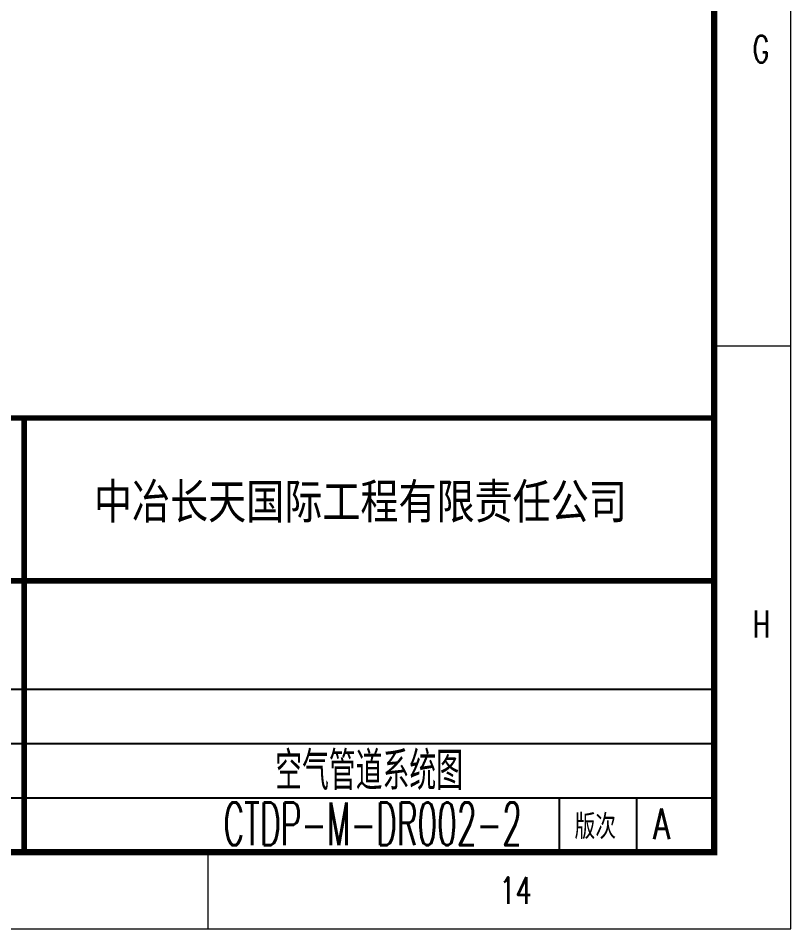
# Model space of a CAD drawing. Header units: millimetres. Extents: x 70541 to 102095, y 10027 to 51525.
# Drawn here: x 99059 to 102083, y 33693 to 37256 of the extents above; entities that cross this region are included whole.
import ezdxf
from ezdxf.enums import TextEntityAlignment as Align

# ---------------------------------------------------------------- set-up
doc = ezdxf.new("R2010")
doc.units = ezdxf.units.MM
doc.header["$LTSCALE"] = 10
doc.layers.add('CIE-00', color=7, linetype='Continuous')
doc.layers.add('TK-ABCD-TTLB-E', color=3, linetype='Continuous')
doc.styles.add('simhztxt', font='simplex.shx', dxfattribs={"width": 0.8, "bigfont": 'hztxt.shx'})
doc.styles.add('公司名称', font='simhei.ttf', dxfattribs={"width": 0.8})
doc.styles.add('图框标题1', font='simfang.ttf', dxfattribs={"width": 0.7})

msp = doc.modelspace()

# ---------------------------------------------------------------- linework, layer by layer
at = {"layer": 'CIE-00', "color": 7}
for p, q in [((96322.1, 34629.9), (101782.8, 34629.9)), ((96322.1, 34417.5), (101782.8, 34417.5)), ((96322.1, 34205.2), (101782.8, 34205.2))]:
    msp.add_line(p, q, dxfattribs=at)
at = {"layer": 'CIE-00', "linetype": 'Continuous', "ltscale": 1000}
for p, q in [((101176.1, 34205.2), (101176.1, 33992.8)), ((101479.4, 34205.2), (101479.4, 33992.8))]:
    msp.add_line(p, q, dxfattribs=at)
at = {"layer": 'CIE-00', "const_width": 21.2}
msp.add_lwpolyline([(101782.8, 33992.8), (101782.8, 35691.7), (96322.1, 35691.7), (96322.1, 33992.8)], close=True, dxfattribs=at)
at = {"layer": 'CIE-00', "color": 7, "linetype": 'Continuous', "const_width": 21.2}
for points in [[(99082.8, 33992.8), (99082.8, 35691.7)], [(96322.1, 35054.6), (101782.8, 35054.6)]]:
    msp.add_lwpolyline(points, dxfattribs=at)
at = {"layer": 'TK-ABCD-TTLB-E', "color": 3, "linetype": 'Continuous', "lineweight": 18}
for p, q in [((102082.8, 33692.8), (102082.8, 51512.8)), ((102082.8, 35972.8), (101782.8, 35972.8)), ((99802.8, 33692.8), (99802.8, 33992.8)), ((70552.8, 33692.8), (102082.8, 33692.8))]:
    msp.add_line(p, q, dxfattribs=at)
at = {"layer": 'TK-ABCD-TTLB-E', "color": 3, "linetype": 'Continuous', "const_width": 24}
msp.add_lwpolyline([(71302.8, 33992.8), (71302.8, 51212.8), (101782.8, 51212.8), (101782.8, 33992.8), (71302.8, 33992.8)], dxfattribs=at)

# ---------------------------------------------------------------- texts
at = {"layer": 'CIE-00'}
for s, height, style, width, p in [('中冶长天国际工程有限责任公司', 136.517, '公司名称', 0.8, (99355.8, 35297.3)), ('版次', 84.94, '图框标题1', 0.7, (101236.7, 34053.5))]:
    msp.add_text(s, height=height, dxfattribs=dict(at, style=style, width=width)).set_placement(p)
at = {"layer": 'TK-ABCD-TTLB-E', "color": 3, "linetype": 'Continuous', "lineweight": 18, "style": 'simhztxt', "width": 0.7}
for s, p in [('G', (101932.8, 37082.8)), ('H', (101932.8, 34832.8)), ('14', (100942.8, 33790.3))]:
    msp.add_text(s, height=105, dxfattribs=at).set_placement(p)
at = {"layer": 'TK-ABCD-TTLB-E', "color": 0, "linetype": 'Continuous', "style": 'simhztxt', "width": 0.7}
for s, height, p in [('空气管道系统图', 150, (100432.8, 34310.8)), ('A', 120, (101577.4, 34103.5))]:
    msp.add_text(s, height=height, dxfattribs=at).set_placement(p, align=Align.MIDDLE_CENTER)
at = {"layer": 'TK-ABCD-TTLB-E', "color": 0, "linetype": 'Continuous', "style": 'simhztxt', "width": 0.535337}
msp.add_text('CTDP-M-DR002-2', height=168, dxfattribs=at).set_placement((99862.8, 34103.5), align=Align.MIDDLE_LEFT)

doc.saveas('drawing.dxf')
